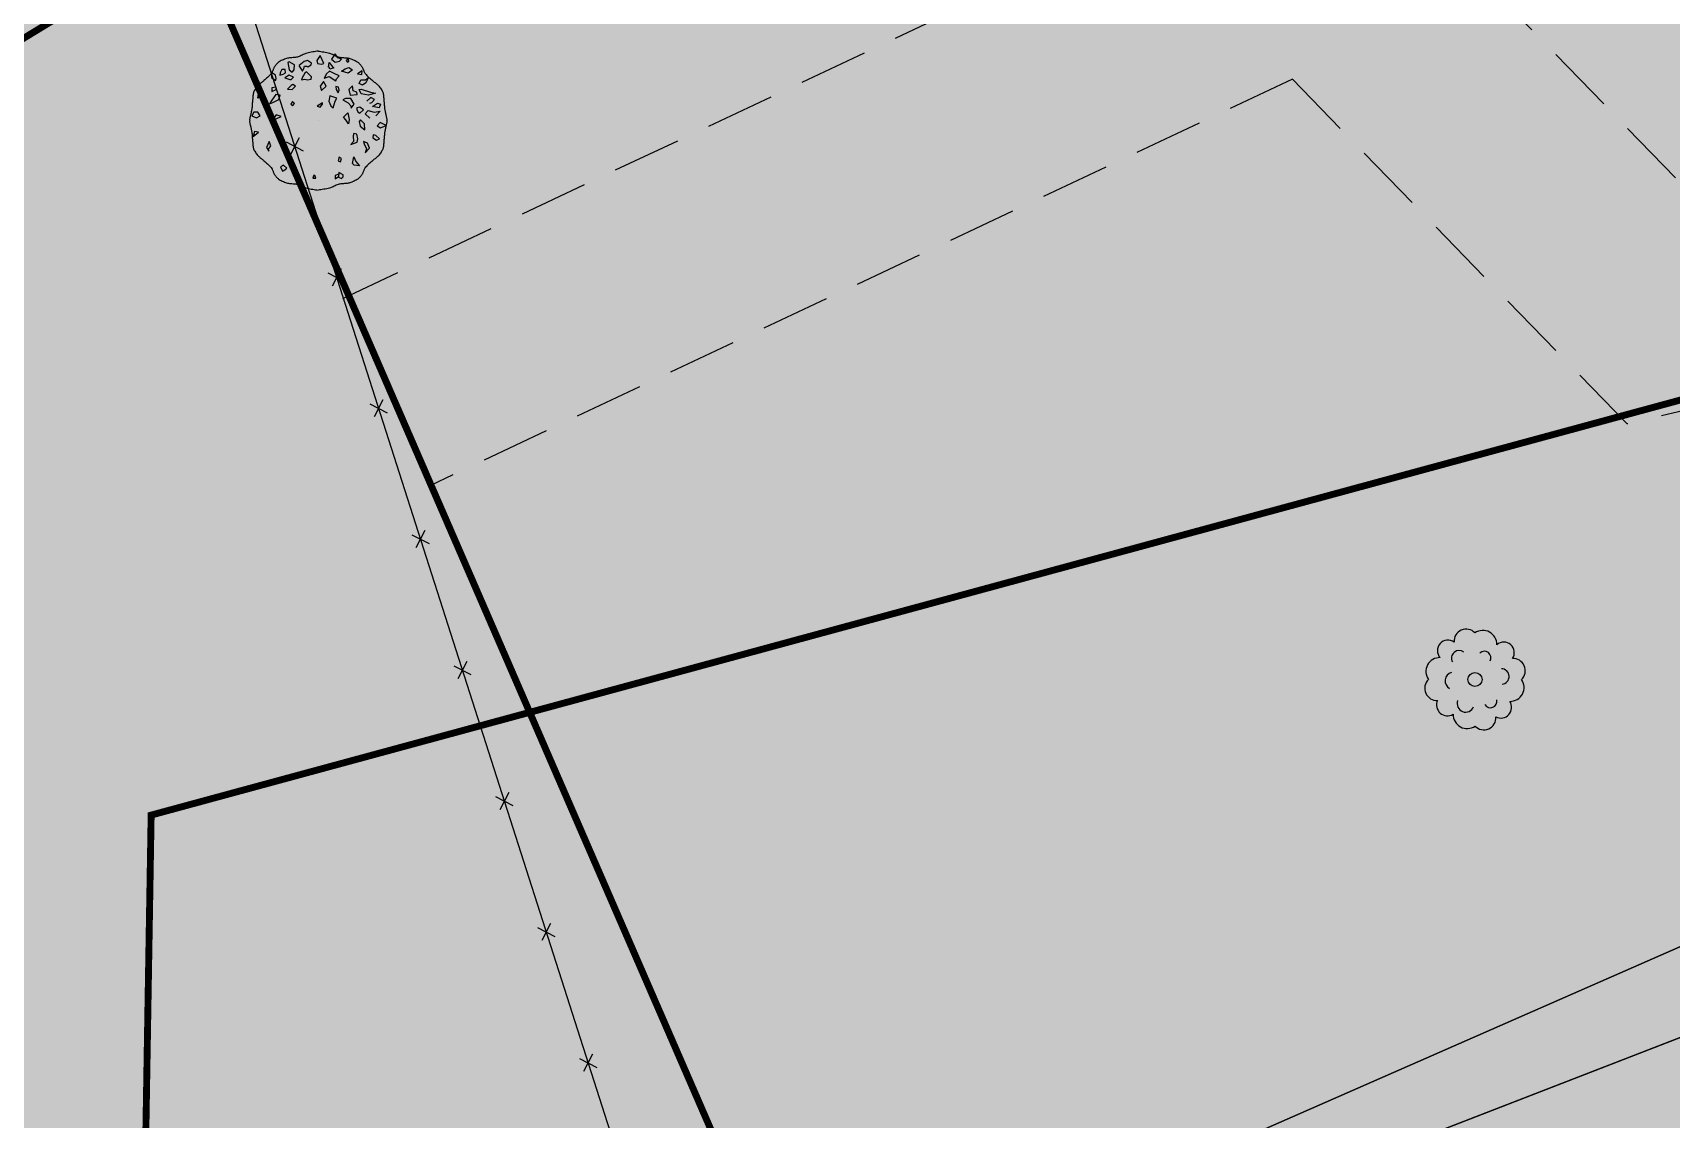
# Model space of a CAD drawing. Header units: metres. Extents: x 394605 to 1395358, y 4171135 to 6406139.
# Drawn here: x 1394341.78 to 1394365.62, y 4172465.16 to 4172480.97 of the extents above; entities that cross this region are included whole.
import ezdxf

# ---------------------------------------------------------------- set-up
doc = ezdxf.new("R2010")
doc.units = ezdxf.units.M
doc.header["$LTSCALE"] = 2
doc.linetypes.add('CACHE', pattern=[0.375, 0.25, -0.125])
doc.linetypes.add('CACHEX2', pattern=[0.75, 0.5, -0.25])
for name, color, linetype in [("0.Nouvelle zone d'exclusion", 14, 'Continuous'), ('C-Veg', 72, 'Continuous'), ('P-COMPO LEGENDE', 7, 'Continuous'), ('T-CLOTURES', 7, 'Continuous'), ('T-CRASTE', 44, 'Continuous'), ('T-LEGENDE', 7, 'Continuous'), ('T-SECTION AW', 2, 'Continuous'), ('T-VEGETATION', 108, 'Continuous')]:
    doc.layers.add(name, color=color, linetype=linetype)

# ---------------------------------------------------------------- blocks, each defined once
blk = doc.blocks.new('GeoCroix')
at = {"color": 0, "linetype": 'ByBlock', "lineweight": -2}
for p, q in [((-0.5, 0.5), (0.5, -0.5)), ((-0.5, -0.5), (0.5, 0.5))]:
    blk.add_line(p, q, dxfattribs=at)
blk = doc.blocks.new('A$C758E7D02')
at = {"color": 104, "linetype": 'Continuous', "lineweight": -3}
blk.add_circle((0, 0), 0.102, dxfattribs=at)
for centre, radius, start, end in [((-0.128, 0.555), 0.177, 43.6812, 183.5855), ((-0.394, 0.421), 0.153, 53.9441, 222.1952), ((0.116, 0.512), 0.202, 358.447, 125.1815), ((0.419, 0.391), 0.153, 325.1331, 131.0062), ((-0.512, 0.116), 0.202, 88.447, 215.1815), ((-0.231, 0.31), 0.112, 52.4282, 209.5382), ((0.137, 0.317), 0.0936, 330.5782, 133.7014), ((0.555, 0.128), 0.177, 313.6812, 93.5855), ((-0.555, -0.128), 0.177, 133.6812, 273.5855), ((-0.312, -0.02), 0.124, 103.6979, 242.3351), ((0.382, 0.043), 0.114, 276.61, 88.9556), ((0.512, -0.116), 0.202, 268.447, 35.1815), ((-0.4, -0.37), 0.159, 155.2129, 300.9263), ((-0.136, -0.351), 0.124, 159.5257, 338.1549), ((0.226, -0.318), 0.0936, 210.5782, 13.7014), ((0.375, -0.404), 0.157, 243.121, 33.0183), ((-0.116, -0.512), 0.202, 178.447, 305.1815), ((0.128, -0.555), 0.177, 223.6812, 3.5855)]:
    blk.add_arc(centre, radius, start, end, dxfattribs=at)
blk = doc.blocks.new('r008')
at = {"layer": 'T-VEGETATION'}
blk.add_blockref('A$C758E7D02', (0, 0), dxfattribs=at)
blk = doc.blocks.new('v025')
blk.add_line((0, 0), (0, 0))
at = {"color": 0, "linetype": 'Continuous'}
blk.add_line((0.666, -0.338), (0.7, -0.408), dxfattribs=at)
at = {"color": 0, "linetype": 'Continuous', "flags": 128}
for points in [[(-0.002, 1.01), (-0.019, 1.009), (-0.038, 1.006), (-0.058, 1.003), (-0.08, 1), (-0.102, 0.996), (-0.124, 0.991), (-0.144, 0.987), (-0.163, 0.982), (-0.179, 0.978), (-0.19, 0.974), (-0.204, 0.968), (-0.218, 0.962), (-0.233, 0.955), (-0.248, 0.947), (-0.263, 0.94), (-0.278, 0.934), (-0.291, 0.928), (-0.303, 0.925), (-0.316, 0.922), (-0.331, 0.92), (-0.348, 0.919), (-0.366, 0.917), (-0.385, 0.916), (-0.403, 0.915), (-0.42, 0.914), (-0.435, 0.911), (-0.448, 0.909), (-0.461, 0.905), (-0.475, 0.9), (-0.491, 0.894), (-0.507, 0.887), (-0.523, 0.88), (-0.539, 0.873), (-0.554, 0.865), (-0.567, 0.857), (-0.578, 0.85), (-0.585, 0.844), (-0.593, 0.836), (-0.601, 0.827), (-0.61, 0.818), (-0.618, 0.807), (-0.626, 0.797), (-0.633, 0.787), (-0.64, 0.778), (-0.645, 0.77), (-0.648, 0.763), (-0.652, 0.756), (-0.655, 0.747), (-0.658, 0.737), (-0.662, 0.728), (-0.665, 0.718), (-0.669, 0.71), (-0.672, 0.702), (-0.676, 0.695), (-0.685, 0.684), (-0.696, 0.671), (-0.709, 0.658), (-0.723, 0.644), (-0.738, 0.63), (-0.752, 0.617), (-0.766, 0.605), (-0.779, 0.593), (-0.79, 0.583), (-0.797, 0.577), (-0.806, 0.57), (-0.816, 0.562), (-0.827, 0.554), (-0.837, 0.545), (-0.848, 0.537), (-0.857, 0.529), (-0.866, 0.521), (-0.873, 0.514), (-0.88, 0.506), (-0.888, 0.495), (-0.897, 0.484), (-0.906, 0.472), (-0.914, 0.459), (-0.923, 0.447), (-0.93, 0.434), (-0.936, 0.423), (-0.94, 0.413), (-0.943, 0.402), (-0.946, 0.389), (-0.948, 0.375), (-0.95, 0.36), (-0.952, 0.344), (-0.953, 0.329), (-0.954, 0.315), (-0.955, 0.302), (-0.956, 0.29), (-0.957, 0.279), (-0.958, 0.267), (-0.959, 0.253), (-0.96, 0.239), (-0.961, 0.224), (-0.962, 0.21), (-0.963, 0.196), (-0.965, 0.184), (-0.966, 0.173), (-0.968, 0.164), (-0.97, 0.153), (-0.972, 0.141), (-0.975, 0.129), (-0.978, 0.116), (-0.981, 0.104), (-0.983, 0.092), (-0.985, 0.081), (-0.987, 0.072), (-0.988, 0.065), (-0.99, 0.056), (-0.993, 0.047), (-0.995, 0.037), (-0.997, 0.027), (-0.998, 0.018), (-0.998, 0.01), (-0.996, 0.004), (-0.992, 0), (-0.996, -0.004), (-0.998, -0.01), (-0.998, -0.018), (-0.997, -0.027), (-0.995, -0.037), (-0.993, -0.046), (-0.99, -0.056), (-0.988, -0.064), (-0.987, -0.071), (-0.985, -0.08), (-0.983, -0.091), (-0.981, -0.103), (-0.978, -0.115), (-0.975, -0.128), (-0.972, -0.14), (-0.97, -0.152), (-0.968, -0.163), (-0.966, -0.172), (-0.965, -0.183), (-0.963, -0.196), (-0.962, -0.209), (-0.961, -0.224), (-0.96, -0.238), (-0.959, -0.253), (-0.958, -0.266), (-0.957, -0.279), (-0.956, -0.29), (-0.955, -0.301), (-0.954, -0.314), (-0.953, -0.329), (-0.952, -0.344), (-0.95, -0.359), (-0.948, -0.375), (-0.946, -0.389), (-0.943, -0.402), (-0.94, -0.412), (-0.936, -0.423), (-0.93, -0.434), (-0.923, -0.446), (-0.914, -0.459), (-0.906, -0.471), (-0.897, -0.484), (-0.888, -0.495), (-0.88, -0.505), (-0.873, -0.514), (-0.866, -0.521), (-0.857, -0.528), (-0.848, -0.537), (-0.837, -0.545), (-0.827, -0.553), (-0.816, -0.561), (-0.806, -0.569), (-0.797, -0.577), (-0.79, -0.583), (-0.779, -0.593), (-0.766, -0.604), (-0.752, -0.617), (-0.738, -0.63), (-0.723, -0.643), (-0.709, -0.657), (-0.696, -0.671), (-0.685, -0.683), (-0.676, -0.695), (-0.672, -0.701), (-0.669, -0.709), (-0.665, -0.718), (-0.662, -0.727), (-0.658, -0.737), (-0.655, -0.746), (-0.652, -0.755), (-0.648, -0.763), (-0.645, -0.77), (-0.64, -0.778), (-0.633, -0.787), (-0.626, -0.797), (-0.618, -0.807), (-0.61, -0.817), (-0.601, -0.827), (-0.593, -0.836), (-0.585, -0.843), (-0.578, -0.85), (-0.567, -0.857), (-0.554, -0.865), (-0.539, -0.872), (-0.523, -0.88), (-0.507, -0.887), (-0.491, -0.894), (-0.475, -0.9), (-0.461, -0.904), (-0.448, -0.908), (-0.435, -0.911), (-0.42, -0.913), (-0.403, -0.915), (-0.385, -0.916), (-0.366, -0.917), (-0.348, -0.918), (-0.331, -0.92), (-0.316, -0.922), (-0.303, -0.924), (-0.291, -0.928), (-0.278, -0.933), (-0.263, -0.94), (-0.248, -0.947), (-0.233, -0.954), (-0.218, -0.961), (-0.204, -0.968), (-0.19, -0.973), (-0.179, -0.978), (-0.163, -0.982), (-0.144, -0.986), (-0.124, -0.991), (-0.102, -0.995), (-0.08, -0.999), (-0.058, -1.003), (-0.038, -1.006), (-0.019, -1.008), (-0.002, -1.01)], [(0.002, 1.01), (0.018, 1.009), (0.037, 1.006), (0.058, 1.003), (0.08, 1), (0.102, 0.996), (0.123, 0.991), (0.144, 0.987), (0.162, 0.982), (0.178, 0.978), (0.19, 0.974), (0.203, 0.968), (0.217, 0.962), (0.233, 0.955), (0.248, 0.947), (0.263, 0.94), (0.277, 0.934), (0.291, 0.928), (0.302, 0.925), (0.316, 0.922), (0.331, 0.92), (0.348, 0.919), (0.366, 0.917), (0.384, 0.916), (0.402, 0.915), (0.419, 0.914), (0.434, 0.911), (0.407, 0.877), (0.424, 0.851), (0.446, 0.867), (0.435, 0.912), (0.448, 0.909), (0.46, 0.905), (0.474, 0.9), (0.49, 0.894), (0.506, 0.887), (0.523, 0.88), (0.539, 0.873), (0.553, 0.865), (0.566, 0.857), (0.577, 0.85), (0.584, 0.844), (0.592, 0.836), (0.601, 0.827), (0.609, 0.818), (0.618, 0.807), (0.626, 0.797), (0.633, 0.787), (0.639, 0.778), (0.644, 0.77), (0.648, 0.763), (0.651, 0.756), (0.655, 0.747), (0.658, 0.737), (0.661, 0.728), (0.665, 0.718), (0.668, 0.71), (0.672, 0.702), (0.676, 0.695), (0.684, 0.684), (0.696, 0.671), (0.708, 0.658), (0.723, 0.644), (0.737, 0.63), (0.752, 0.617), (0.766, 0.605), (0.779, 0.593), (0.79, 0.583), (0.797, 0.577), (0.806, 0.57), (0.816, 0.562), (0.826, 0.554), (0.837, 0.545), (0.847, 0.537), (0.857, 0.529), (0.865, 0.521), (0.872, 0.514), (0.88, 0.506), (0.888, 0.495), (0.897, 0.484), (0.905, 0.472), (0.914, 0.459), (0.922, 0.447), (0.929, 0.434), (0.935, 0.423), (0.94, 0.413), (0.943, 0.402), (0.946, 0.389), (0.948, 0.375), (0.95, 0.36), (0.951, 0.344), (0.952, 0.329), (0.953, 0.315), (0.954, 0.302), (0.955, 0.29), (0.956, 0.279), (0.957, 0.267), (0.958, 0.253), (0.96, 0.239), (0.961, 0.224), (0.962, 0.21), (0.963, 0.196), (0.964, 0.184), (0.966, 0.173), (0.967, 0.164), (0.969, 0.153), (0.972, 0.141), (0.975, 0.129), (0.978, 0.116), (0.98, 0.104), (0.983, 0.092), (0.985, 0.081), (0.986, 0.072), (0.988, 0.065), (0.99, 0.056), (0.992, 0.047), (0.995, 0.037), (0.997, 0.027), (0.998, 0.018), (0.998, 0.01), (0.996, 0.004), (0.992, 0), (0.996, -0.004), (0.998, -0.01), (0.998, -0.018), (0.997, -0.027), (0.995, -0.037), (0.992, -0.046), (0.99, -0.056), (0.988, -0.064), (0.986, -0.071), (0.985, -0.08), (0.983, -0.091), (0.98, -0.103), (0.978, -0.115), (0.975, -0.128), (0.972, -0.14), (0.969, -0.152), (0.967, -0.163), (0.966, -0.172), (0.964, -0.183), (0.963, -0.196), (0.962, -0.209), (0.961, -0.224), (0.96, -0.238), (0.958, -0.253), (0.957, -0.266), (0.956, -0.279), (0.955, -0.29), (0.954, -0.301), (0.953, -0.314), (0.952, -0.329), (0.951, -0.344), (0.95, -0.359), (0.948, -0.375), (0.946, -0.389), (0.943, -0.402), (0.94, -0.412), (0.935, -0.423), (0.929, -0.434), (0.922, -0.446), (0.914, -0.459), (0.905, -0.471), (0.897, -0.484), (0.888, -0.495), (0.88, -0.505), (0.872, -0.514), (0.865, -0.521), (0.857, -0.528), (0.847, -0.537), (0.837, -0.545), (0.826, -0.553), (0.816, -0.561), (0.806, -0.569), (0.797, -0.577), (0.79, -0.583), (0.779, -0.593), (0.766, -0.604), (0.752, -0.617), (0.737, -0.63), (0.723, -0.643), (0.708, -0.657), (0.696, -0.671), (0.684, -0.683), (0.676, -0.695), (0.672, -0.701), (0.668, -0.709), (0.665, -0.718), (0.661, -0.727), (0.658, -0.737), (0.655, -0.746), (0.651, -0.755), (0.648, -0.763), (0.644, -0.77), (0.639, -0.778), (0.633, -0.787), (0.626, -0.797), (0.618, -0.807), (0.609, -0.817), (0.601, -0.827), (0.592, -0.836), (0.584, -0.843), (0.577, -0.85), (0.566, -0.857), (0.553, -0.865), (0.539, -0.872), (0.523, -0.88), (0.506, -0.887), (0.49, -0.894), (0.474, -0.9), (0.46, -0.904), (0.448, -0.908), (0.434, -0.911), (0.419, -0.913), (0.402, -0.915), (0.384, -0.916), (0.366, -0.917), (0.348, -0.918), (0.331, -0.92), (0.316, -0.922), (0.302, -0.924), (0.291, -0.928), (0.277, -0.933), (0.263, -0.94), (0.248, -0.947), (0.233, -0.954), (0.217, -0.961), (0.203, -0.968), (0.19, -0.973), (0.178, -0.978), (0.162, -0.982), (0.144, -0.986), (0.123, -0.991), (0.102, -0.995), (0.08, -0.999), (0.058, -1.003), (0.037, -1.006), (0.018, -1.008), (0.002, -1.01)], [(0.75, 0.257), (0.778, 0.264), (0.818, 0.309), (0.767, 0.336), (0.705, 0.282)], [(0.75, 0.035), (0.683, 0.097), (0.728, 0.149), (0.812, 0.124), (0.902, 0.14), (0.84, 0.07)], [(0.3, -0.776), (0.244, -0.8), (0.244, -0.844), (0.295, -0.814)]]:
    blk.add_lwpolyline(points, dxfattribs=at)
for points in [[(0.311, 0.867), (0.34, 0.896), (0.283, 0.912), (0.244, 0.974), (0.193, 0.896), (0.244, 0.851)], [(-0.51, 0.675), (-0.476, 0.697), (-0.482, 0.742), (-0.532, 0.742), (-0.555, 0.697), (-0.56, 0.661)], [(-0.442, 0.848), (-0.425, 0.74), (-0.38, 0.706), (-0.352, 0.74), (-0.347, 0.811), (-0.425, 0.855)], [(-0.155, 0.873), (-0.206, 0.863), (-0.279, 0.803), (-0.279, 0.793), (-0.229, 0.721), (-0.212, 0.758), (-0.2, 0.793), (-0.172, 0.793), (-0.15, 0.785), (-0.105, 0.811), (-0.099, 0.838)], [(0.047, 0.824), (0.081, 0.832), (0.036, 0.929), (0.03, 0.948), (-0.02, 0.877), (-0.009, 0.832)], [(0.306, 0.651), (0.233, 0.687), (0.165, 0.721), (0.12, 0.679), (0.086, 0.616), (0.16, 0.642), (0.255, 0.579), (0.266, 0.607)], [(0.171, 0.751), (0.16, 0.777), (0.148, 0.777), (0.16, 0.848), (0.21, 0.777), (0.227, 0.768)], [(0.39, 0.755), (0.446, 0.772), (0.497, 0.738), (0.435, 0.693), (0.34, 0.72)], [(0.57, 0.682), (0.632, 0.672), (0.638, 0.727)], [(-0.622, 0.664), (-0.679, 0.699), (-0.679, 0.63), (-0.622, 0.585), (-0.611, 0.612)], [(-0.673, 0.478), (-0.673, 0.425), (-0.611, 0.451), (-0.611, 0.488)], [(-0.414, 0.597), (-0.392, 0.597), (-0.358, 0.634), (-0.425, 0.661), (-0.487, 0.624)], [(-0.369, 0.524), (-0.392, 0.512), (-0.448, 0.458), (-0.38, 0.451), (-0.33, 0.503)], [(-0.195, 0.606), (-0.155, 0.596), (-0.105, 0.606), (-0.099, 0.64), (-0.116, 0.658), (-0.172, 0.711), (-0.195, 0.693), (-0.234, 0.623), (-0.245, 0.596)], [(0.115, 0.502), (0.075, 0.572), (0.03, 0.502), (0.047, 0.44)], [(0.295, 0.488), (0.255, 0.496), (0.261, 0.451), (0.289, 0.406), (0.306, 0.443)], [(0.565, 0.381), (0.559, 0.416), (0.508, 0.433), (0.497, 0.505), (0.446, 0.451), (0.463, 0.372)], [(0.688, 0.593), (0.733, 0.63), (0.694, 0.548), (0.643, 0.515), (0.593, 0.54), (0.621, 0.593)], [(-0.819, 0.396), (-0.814, 0.367), (-0.881, 0.329), (-0.87, 0.396)], [(-0.572, 0.308), (-0.555, 0.371), (-0.617, 0.38), (-0.673, 0.299), (-0.707, 0.247), (-0.662, 0.264)], [(-0.347, 0.249), (-0.375, 0.278), (-0.397, 0.24), (-0.375, 0.218)], [(0.03, 0.194), (0.064, 0.239), (0.064, 0.26), (-0.015, 0.212)], [(0.216, 0.187), (0.244, 0.284), (0.272, 0.329), (0.171, 0.363), (0.154, 0.284), (0.182, 0.214)], [(0.475, 0.215), (0.48, 0.18), (0.525, 0.24), (0.475, 0.322), (0.396, 0.322), (0.356, 0.304), (0.435, 0.259)], [(0.593, 0.451), (0.626, 0.46), (0.761, 0.416), (0.835, 0.398), (0.733, 0.372), (0.626, 0.391)], [(0.908, 0.239), (0.885, 0.185), (0.79, 0.205), (0.863, 0.257)], [(-0.898, 0.043), (-0.847, 0.07), (-0.881, 0.124), (-0.937, 0.124), (-0.965, 0.07)], [(-0.662, 0.02), (-0.667, -0.025), (-0.611, 0.027), (-0.538, 0.063), (-0.611, 0.086)], [(0.441, -0.044), (0.401, 0.01), (0.368, 0.053), (0.43, 0.112), (0.452, 0.018)], [(0.581, 0.124), (0.604, 0.107), (0.66, 0.156), (0.604, 0.194), (0.559, 0.185), (0.559, 0.159)], [(0.615, 0.011), (0.593, -0.013), (0.61, -0.078), (0.677, -0.134), (0.671, -0.047)], [(-0.949, -0.231), (-0.87, -0.169), (-0.926, -0.159)], [(0.576, -0.266), (0.559, -0.196), (0.52, -0.187), (0.508, -0.222), (0.514, -0.301), (0.475, -0.346), (0.565, -0.311)], [(0.84, -0.214), (0.801, -0.204), (0.795, -0.249), (0.846, -0.284), (0.891, -0.266)], [(0.902, -0.027), (0.857, -0.075), (0.908, -0.106), (0.986, -0.068)], [(-0.69, -0.364), (-0.712, -0.301), (-0.752, -0.391), (-0.718, -0.443), (-0.724, -0.416)], [(0.66, -0.301), (0.666, -0.338), (0.7, -0.408), (0.683, -0.47), (0.745, -0.398), (0.716, -0.328)], [(-0.459, -0.692), (-0.504, -0.648), (-0.549, -0.674), (-0.521, -0.737), (-0.499, -0.727)], [(0.323, -0.601), (0.34, -0.55), (0.306, -0.532), (0.289, -0.582)], [(0.548, -0.595), (0.598, -0.655), (0.525, -0.648), (0.497, -0.622), (0.52, -0.526)], [(-0.043, -0.809), (-0.065, -0.793), (-0.077, -0.837), (-0.037, -0.837)], [(0.362, -0.789), (0.3, -0.754), (0.295, -0.824), (0.34, -0.843), (0.362, -0.816)]]:
    blk.add_lwpolyline(points, close=True, dxfattribs=at)

msp = doc.modelspace()

# ---------------------------------------------------------------- hatches: boundary and pattern name
at = {"layer": 'C-Veg', "true_color": 0x76a14f}
h = msp.add_hatch(color=75, dxfattribs=at)
h.dxf.hatch_style = 1
edge = h.paths.add_edge_path()
edge.add_line((1394351.273, 4172570.913), (1394351.129, 4172577.686))
edge.add_line((1394351.129, 4172577.686), (1394348.223, 4172582.401))
edge.add_line((1394348.223, 4172582.401), (1394360.352, 4172589.905))
edge.add_line((1394360.352, 4172589.905), (1394370.257, 4172572.512))
edge.add_arc((1394363.6, 4172589.236), 18, 271.2148, 291.705, ccw=False)
edge.add_line((1394363.981, 4172571.24), (1394351.273, 4172570.913))
edge = h.paths.add_edge_path()
edge.add_line((1394342.271, 4172578.716), (1394344.171, 4172575.634))
edge.add_line((1394344.171, 4172575.634), (1394344.273, 4172570.822))
edge.add_line((1394344.273, 4172570.822), (1394337.721, 4172570.683))
edge.add_arc((1394338.399, 4172538.69), 32, 91.2148, 121.6151)
edge.add_line((1394321.625, 4172565.941), (1394326.456, 4172568.93))
edge.add_line((1394326.456, 4172568.93), (1394342.271, 4172578.716))
edge = h.paths.add_edge_path()
edge.add_line((1394452.906, 4172487.836), (1394445.587, 4172485.094))
edge.add_line((1394445.587, 4172485.094), (1394445.555, 4172490.822))
edge.add_arc((1394427.555, 4172490.722), 18, 0.3209, 35.1921)
edge.add_line((1394442.265, 4172501.095), (1394440.359, 4172503.799))
edge.add_line((1394440.359, 4172503.799), (1394459.641, 4172525.28))
edge.add_line((1394459.641, 4172525.28), (1394447.538, 4172543.496))
edge.add_line((1394447.538, 4172543.496), (1394476.337, 4172562.631))
edge.add_line((1394476.337, 4172562.631), (1394480.157, 4172556.703))
edge.add_line((1394480.157, 4172556.703), (1394495.348, 4172535.118))
edge.add_line((1394495.348, 4172535.118), (1394452.906, 4172487.836))
h.paths.add_polyline_path([(1394029.76, 4172395.409), (1394032.409, 4172393.495), (1394016.568, 4172383.66), (1394014.973, 4172386.227)])
h.paths.add_polyline_path([(1394048.648, 4172407.168), (1394050.25, 4172404.586), (1394037.495, 4172396.67), (1394036.67, 4172399.689)])
edge = h.paths.add_edge_path()
edge.add_arc((1394099.756, 4172406.307), 6.199, 353.285, 431.3738)
edge.add_line((1394101.736, 4172412.181), (1394095.031, 4172414.342))
edge.add_line((1394095.031, 4172414.342), (1394095.951, 4172417.198))
edge.add_line((1394095.951, 4172417.198), (1394102.656, 4172415.037))
edge.add_line((1394102.656, 4172415.037), (1394102.042, 4172413.133))
edge.add_arc((1394100.202, 4172407.422), 6, -17.865, 72.135, ccw=False)
edge = h.paths.add_edge_path()
edge.add_line((1394120.903, 4172452.089), (1394117.365, 4172457.7))
edge.add_line((1394117.365, 4172457.7), (1394132.344, 4172467.143))
edge.add_arc((1394147.655, 4172443.632), 28.058, 123.0742, 162.4577)
edge = h.paths.add_edge_path()
edge.add_line((1394258.713, 4172546.119), (1394250.67, 4172559.257))
edge.add_line((1394250.67, 4172559.257), (1394267.58, 4172570.168))
edge.add_line((1394267.58, 4172570.168), (1394284.334, 4172543.033))
edge.add_line((1394284.334, 4172543.033), (1394284.462, 4172542.945))
edge.add_line((1394284.462, 4172542.945), (1394267.891, 4172532.827))
edge.add_arc((1394262.067, 4172543.319), 12, 267.6814, 299.0353, ccw=False)
edge.add_line((1394261.581, 4172531.329), (1394248.552, 4172531.857))
edge.add_line((1394248.552, 4172531.857), (1394248.468, 4172531.86))
edge.add_line((1394248.468, 4172531.86), (1394248.419, 4172534.666))
edge.add_line((1394248.419, 4172534.666), (1394246.235, 4172538.186))
edge.add_line((1394246.235, 4172538.186), (1394258.713, 4172546.119))
edge = h.paths.add_edge_path()
edge.add_line((1394243.261, 4172536.34), (1394245.001, 4172533.536))
edge.add_line((1394245.001, 4172533.536), (1394245.066, 4172531.982))
edge.add_arc((1394245.16, 4172501.351), 30.631, 90.1759, 118.1849)
edge.add_line((1394230.692, 4172528.35), (1394243.261, 4172536.34))
h.paths.add_polyline_path([(1394467.694, 4172582.062), (1394465.64, 4172585.497), (1394498.161, 4172606.357), (1394500.227, 4172602.929)])
h.paths.add_polyline_path([(1394535.91, 4172630.572), (1394537.966, 4172627.131), (1394506.117, 4172606.705), (1394504.053, 4172610.137)])
edge = h.paths.add_edge_path()
edge.add_line((1394543.867, 4172630.923), (1394541.802, 4172634.351))
edge.add_line((1394541.802, 4172634.351), (1394549.791, 4172639.476))
edge.add_arc((1394555.73, 4172630.217), 11, 77.9727, 122.6783, ccw=False)
edge.add_line((1394558.022, 4172640.975), (1394560.339, 4172637.367))
edge.add_arc((1394557.158, 4172633.509), 5, 50.4934, 121.6208)
edge.add_line((1394554.537, 4172637.767), (1394543.867, 4172630.923))
edge = h.paths.add_edge_path()
edge.add_line((1394092.62, 4172418.271), (1394091.7, 4172415.416))
edge.add_line((1394091.7, 4172415.416), (1394083.618, 4172418.021))
edge.add_arc((1394078.25, 4172401.365), 17.5, 72.135, 122.0859)
edge.add_line((1394068.954, 4172416.192), (1394056.198, 4172408.276))
edge.add_line((1394056.198, 4172408.276), (1394054.616, 4172410.826))
edge.add_line((1394054.616, 4172410.826), (1394073.541, 4172422.568))
edge.add_arc((1394077.759, 4172415.771), 8, 54.4706, 121.8205, ccw=False)
edge.add_line((1394082.408, 4172422.281), (1394084.319, 4172421.127))
edge.add_line((1394084.319, 4172421.127), (1394086.386, 4172420.281))
edge.add_line((1394086.386, 4172420.281), (1394092.62, 4172418.271))
edge = h.paths.add_edge_path()
edge.add_arc((1394414.979, 4172556.25), 38, 96.7797, 121.1109)
edge.add_arc((1394414.986, 4172556.23), 38.021, 96.7867, 121.1039, ccw=False)
h.paths.add_polyline_path([(1394395.322, 4172588.817), (1394407.668, 4172597.092), (1394395.317, 4172588.825)])
h.paths.add_polyline_path([(1394419.922, 4172653.044), (1394406.398, 4172674.608), (1394406.398, 4172674.608)])
h.paths.add_polyline_path([(1394415.653, 4172594.244), (1394419.503, 4172632.354), (1394419.503, 4172632.354)])
edge = h.paths.add_edge_path()
edge.add_line((1394372.381, 4172535.259), (1394341.242, 4172534.794))
edge.add_line((1394341.242, 4172534.794), (1394298.401, 4172508.435))
edge.add_line((1394298.401, 4172508.435), (1394273.194, 4172492.256))
edge.add_line((1394273.194, 4172492.256), (1394285.511, 4172429.124))
edge.add_line((1394285.511, 4172429.124), (1394285.515, 4172429.105))
edge.add_line((1394285.515, 4172429.105), (1394282.568, 4172428.543))
edge.add_line((1394282.568, 4172428.543), (1394286.098, 4172410.664))
edge.add_arc((1394269.911, 4172407.468), 16.5, -62.7135, 11.1696, ccw=False)
edge.add_line((1394277.475, 4172392.804), (1394278.142, 4172389.18))
edge.add_line((1394278.142, 4172389.18), (1394294.366, 4172392.19))
edge.add_line((1394294.366, 4172392.19), (1394299.41, 4172365.322))
edge.add_line((1394299.41, 4172365.322), (1394312.242, 4172367.689))
edge.add_line((1394312.242, 4172367.689), (1394314.315, 4172368.062))
edge.add_line((1394314.315, 4172368.062), (1394442.29, 4172391.252))
edge.add_line((1394442.29, 4172391.252), (1394437.662, 4172428.198))
edge.add_line((1394437.662, 4172428.198), (1394427.617, 4172424.749))
edge.add_line((1394427.617, 4172424.749), (1394401.36, 4172468.524))
edge.add_line((1394401.36, 4172468.524), (1394424.799, 4172477.306))
edge.add_line((1394424.799, 4172477.306), (1394433.076, 4172468.218))
edge.add_line((1394433.076, 4172468.218), (1394435.294, 4172470.239))
edge.add_line((1394435.294, 4172470.239), (1394438.806, 4172470.716))
edge.add_line((1394438.806, 4172470.716), (1394438.656, 4172472.847))
edge.add_line((1394438.656, 4172472.847), (1394438.555, 4172490.783))
edge.add_arc((1394427.555, 4172490.722), 11, 0.3209, 35.1921)
edge.add_line((1394436.545, 4172497.061), (1394425.26, 4172513.053))
edge.add_line((1394425.26, 4172513.053), (1394422.812, 4172511.332))
edge.add_line((1394422.812, 4172511.332), (1394430.292, 4172500.721))
edge.add_line((1394430.292, 4172500.721), (1394393.383, 4172486.894))
edge.add_line((1394393.383, 4172486.894), (1394372.381, 4172535.259))
edge = h.paths.add_edge_path()
edge.add_line((1394063.074, 4172465.375), (1394077.611, 4172441.417))
edge.add_line((1394077.611, 4172441.417), (1394076.55, 4172442.868))
edge.add_line((1394076.55, 4172442.868), (1394067.007, 4172453.819))
edge.add_arc((1394072.662, 4172458.746), 7.5, 211.2472, 221.0694, ccw=False)
edge.add_line((1394066.25, 4172454.856), (1394063.737, 4172458.997))
edge.add_arc((1394070.149, 4172462.887), 7.5, 160.6281, 211.2472, ccw=False)
edge = h.paths.add_edge_path()
edge.add_line((1394073.056, 4172433.209), (1394071.485, 4172432.234))
edge.add_line((1394071.485, 4172432.234), (1394054.144, 4172460.815))
edge.add_line((1394054.144, 4172460.815), (1394055.688, 4172461.825))
edge.add_arc((1394070.149, 4172462.887), 14.5, 184.2017, 211.2472)
edge.add_line((1394057.753, 4172455.366), (1394060.265, 4172451.225))
edge.add_arc((1394072.662, 4172458.746), 14.5, 211.2472, 221.0694)
edge.add_line((1394061.73, 4172449.22), (1394071.273, 4172438.269))
edge.add_arc((1394068.634, 4172435.97), 3.5, 31.2472, 41.0694, ccw=False)
edge.add_line((1394071.626, 4172437.786), (1394071.896, 4172437.341))
edge.add_arc((1394065.056, 4172433.191), 8, 0.1287, 31.2472, ccw=False)
h.paths.add_polyline_path([(1394104.324, 4172332.384), (1394105.423, 4172332.179), (1394113.191, 4172331.01), (1394103.626, 4172329.247)])
edge = h.paths.add_edge_path()
edge.add_line((1394136.677, 4172404.071), (1394135.756, 4172401.216))
edge.add_line((1394135.756, 4172401.216), (1394124.905, 4172404.713))
edge.add_arc((1394123.678, 4172400.906), 4, 72.135, 167.4483)
edge.add_line((1394119.773, 4172401.776), (1394113.499, 4172403.04))
edge.add_arc((1394121.141, 4172400.672), 8.001, 72.1376, 162.7885, ccw=False)
edge.add_line((1394123.595, 4172408.287), (1394136.677, 4172404.071))
edge = h.paths.add_edge_path()
edge.add_line((1394459.748, 4172581.717), (1394461.798, 4172578.282))
edge.add_line((1394461.798, 4172578.282), (1394460.421, 4172577.399))
edge.add_arc((1394449.318, 4172595.412), 21.16, 254.0638, 301.6485, ccw=False)
edge.add_line((1394443.508, 4172575.066), (1394437.65, 4172576.754))
edge.add_line((1394437.65, 4172576.754), (1394438.763, 4172580.602))
edge.add_line((1394438.763, 4172580.602), (1394444.619, 4172578.908))
edge.add_arc((1394449.342, 4172595.239), 17, 253.8711, 302.6712)
edge.add_line((1394458.519, 4172580.929), (1394459.748, 4172581.717))
h.paths.add_polyline_path([(1394251.061, 4172387.17), (1394251.61, 4172384.221), (1394219.164, 4172378.156), (1394218.618, 4172381.122), (1394234.797, 4172384.138)])
h.paths.add_polyline_path([(1394273.915, 4172391.461), (1394274.152, 4172391.522), (1394274.704, 4172388.525), (1394258.486, 4172385.49), (1394257.941, 4172388.452)])
h.paths.add_polyline_path([(1393999.026, 4172384.569), (1394002.717, 4172378.621), (1394009.024, 4172382.538), (1394010.607, 4172379.986), (1393992.781, 4172368.925), (1393987.508, 4172377.422)])
edge = h.paths.add_edge_path()
edge.add_line((1394155.145, 4172366.239), (1394154.36, 4172370.45))
edge.add_line((1394154.36, 4172370.45), (1394157.186, 4172373.491))
edge.add_arc((1394165.152, 4172387.94), 16.5, 241.1315, 280.5588)
edge.add_line((1394168.176, 4172371.72), (1394172.365, 4172372.501))
edge.add_line((1394172.365, 4172372.501), (1394172.915, 4172369.552))
edge.add_line((1394172.915, 4172369.552), (1394155.145, 4172366.239))
h.paths.add_polyline_path([(1394211.746, 4172379.79), (1394212.28, 4172376.889), (1394179.807, 4172370.778), (1394179.247, 4172373.783)])
edge = h.paths.add_edge_path()
edge.add_line((1394139.087, 4172400.142), (1394140.008, 4172402.997))
edge.add_arc((1394136.549, 4172392.823), 10.746, 10.0786, 71.2234, ccw=False)
edge.add_line((1394147.129, 4172394.704), (1394148.925, 4172384.952))
edge.add_arc((1394165.152, 4172387.94), 16.5, 190.4358, 227.1019)
edge.add_line((1394153.921, 4172375.853), (1394148.604, 4172370.132))
edge.add_line((1394148.604, 4172370.132), (1394144.179, 4172394.16))
edge.add_arc((1394136.546, 4172392.822), 7.749, 9.9479, 70.857)
edge = h.paths.add_edge_path()
edge.add_line((1394156.535, 4172405.091), (1394161.292, 4172379.26))
edge.add_arc((1394165.152, 4172387.94), 9.5, 190.4358, 246.0275, ccw=False)
edge.add_line((1394155.809, 4172386.22), (1394154.013, 4172395.972))
edge.add_arc((1394136.453, 4172392.779), 17.848, 10.3037, 71.5868)
edge.add_line((1394142.091, 4172409.714), (1394156.535, 4172405.091))
h.paths.add_polyline_path([(1394448.687, 4172451.084), (1394450.905, 4172453.104), (1394455.424, 4172448.143), (1394492.852, 4172406.879), (1394491.37, 4172404.047), (1394453.343, 4172446.106)])
edge = h.paths.add_edge_path()
edge.add_line((1394443.973, 4172456.258), (1394446.191, 4172458.279))
edge.add_line((1394446.191, 4172458.279), (1394442.958, 4172461.827))
edge.add_arc((1394455.155, 4172472.939), 16.5, 199.9901, 222.3335, ccw=False)
edge.add_line((1394439.649, 4172467.299), (1394436.846, 4172466.917))
edge.add_line((1394436.846, 4172466.917), (1394435.434, 4172465.631))
edge.add_line((1394435.434, 4172465.631), (1394443.973, 4172456.258))
h.paths.add_polyline_path([(1394466.646, 4172477.197), (1394467.683, 4172476.249), (1394455.908, 4172463.374), (1394453.236, 4172460.94), (1394452.225, 4172462.049), (1394454.85, 4172464.44)])
h.paths.add_polyline_path([(1394457.95, 4172455.765), (1394456.939, 4172456.874), (1394459.788, 4172459.469), (1394466.763, 4172466.863), (1394467.8, 4172465.915), (1394460.846, 4172458.404)])
h.paths.add_polyline_path([(1394472.536, 4172471.069), (1394471.434, 4172472.086), (1394479.212, 4172480.513), (1394482.617, 4172481.991)])
h.paths.add_polyline_path([(1394472.407, 4172481.414), (1394471.382, 4172482.352), (1394479.757, 4172491.425), (1394480.808, 4172495.091), (1394480.298, 4172490.042)])
at = {"layer": 'P-COMPO LEGENDE', "ltscale": 0.5}
h = msp.add_hatch(color=71, dxfattribs=at)
h.dxf.hatch_style = 1
edge = h.paths.add_edge_path()
edge.add_line((1394271.458, 4172484.813), (1394342.981, 4172528.82))
edge.add_line((1394342.981, 4172528.82), (1394368.471, 4172529.2))
edge.add_line((1394368.471, 4172529.2), (1394396.022, 4172465.755))
edge.add_line((1394396.022, 4172465.755), (1394422.854, 4172421.749))
edge.add_line((1394422.854, 4172421.749), (1394436.32, 4172390.646))
edge.add_line((1394436.32, 4172390.646), (1394395.138, 4172382.696))
edge.add_line((1394395.138, 4172382.696), (1394387.426, 4172401.097))
edge.add_line((1394387.426, 4172401.097), (1394359.542, 4172446.827))
edge.add_line((1394359.542, 4172446.827), (1394344.102, 4172482.382))
edge.add_line((1394344.102, 4172482.382), (1394314.264, 4172464.188))
edge.add_line((1394314.264, 4172464.188), (1394317.081, 4172449.917))
edge.add_arc((1394261.745, 4172435.988), 57.063, -2.5075, 14.1295, ccw=False)
edge.add_arc((1394290.888, 4172391.11), 50.721, 13.7791, 56.6762, ccw=False)
edge.add_line((1394340.15, 4172403.19), (1394345.572, 4172374.844))
edge.add_line((1394345.572, 4172374.844), (1394354.681, 4172324.558))
edge.add_line((1394354.681, 4172324.558), (1394038.406, 4172266.388))
edge.add_line((1394038.406, 4172266.388), (1393992.409, 4172298.585))
edge.add_line((1393992.409, 4172298.585), (1393986.626, 4172306.84))
edge.add_line((1393986.626, 4172306.84), (1394112.594, 4172331.1))
edge.add_line((1394112.594, 4172331.1), (1394134.846, 4172327.752))
edge.add_line((1394134.846, 4172327.752), (1394140.126, 4172327.839))
edge.add_line((1394140.126, 4172327.839), (1394306.76, 4172358.544))
edge.add_line((1394306.76, 4172358.544), (1394300.263, 4172393.297))
edge.add_line((1394300.263, 4172393.297), (1394286.206, 4172410.122))
edge.add_line((1394286.206, 4172410.122), (1394279.992, 4172441.591))
edge.add_line((1394279.992, 4172441.591), (1394271.458, 4172484.813))
at = {"layer": 'T-CRASTE', "true_color": 0x7aafdf}
h = msp.add_hatch(color=143, dxfattribs=at)
h.dxf.hatch_style = 1
edge = h.paths.add_edge_path()
edge.add_line((1394351.145, 4172458.625), (1394366.621, 4172464.503))
edge.add_line((1394366.621, 4172464.503), (1394393.36, 4172474.847))
edge.add_line((1394393.36, 4172474.847), (1394417.574, 4172484.37))
edge.add_line((1394417.574, 4172484.37), (1394440.458, 4172493.304))
edge.add_line((1394440.458, 4172493.304), (1394446.982, 4172496.497))
edge.add_line((1394446.982, 4172496.497), (1394467.927, 4172519.971))
edge.add_line((1394467.927, 4172519.971), (1394478.106, 4172531.866))
edge.add_line((1394478.106, 4172531.866), (1394469.788, 4172548.243))
edge.add_line((1394469.788, 4172548.243), (1394479.737, 4172555.305))
edge.add_line((1394479.737, 4172555.305), (1394479.057, 4172556.99))
edge.add_line((1394479.057, 4172556.99), (1394466.026, 4172549.163))
edge.add_line((1394466.026, 4172549.163), (1394474.945, 4172531.953))
edge.add_line((1394474.945, 4172531.953), (1394464.88, 4172521.362))
edge.add_line((1394464.88, 4172521.362), (1394445.714, 4172499.794))
edge.add_line((1394445.714, 4172499.794), (1394439.7, 4172496.644))
edge.add_line((1394439.7, 4172496.644), (1394416.723, 4172487.372))
edge.add_line((1394416.723, 4172487.372), (1394392.105, 4172477.511))
edge.add_line((1394392.105, 4172477.511), (1394366.419, 4172467.963))
edge.add_line((1394366.419, 4172467.963), (1394350.107, 4172460.803))
edge.add_arc((1394350.536, 4172459.671), 1.21, 110.7551, 300.2207)
at = {"layer": 'T-VEGETATION'}
h = msp.add_hatch(dxfattribs=at)
h.set_pattern_fill('AR-CONC', color=84, scale=0.025)
h.set_pattern_definition([(50, (0, 0), (4.554616725, -0.3984771385), [0.47625, -5.23875]), (355, (0, 0), (-0.8810706494, 4.776416072), [0.381, -4.191]), (100.451, (0.3796, -0.033), (3.6735625416, 4.3779171955), [0.40475, -4.45225]), (46.1842, (0, 1.27), (6.776976022, -1.051058198), [0.714375, -7.858125]), (96.6356, (0.565, 1.1824), (5.935105862, 6.185638897), [0.607125, -6.678375]), (351.184, (0, 1.27), (5.935115145, 6.185627947), [0.5715, -6.2865]), (21, (0.635, 0.9525), (3.790371996, -2.556637963), [0.47625, -5.23875]), (326, (0.635, 0.9525), (1.5450507087, 4.604699153), [0.381, -4.191]), (71.4514, (0.951, 0.7394), (5.3354122693, 2.048071443), [0.40475, -4.45225]), (37.5, (0, 0), (0.07721508126, 2.1138759718), [0, -4.1402, 0, -4.2545, 0, -4.206875]), (7.5, (0, 0), (1.6704915628, 2.5045143705), [0, -2.4257, 0, -4.04495, 0, -1.603375]), (327.5, (-1.416, 0), (3.3897648792, -0.1432185998), [0, -1.5875, 0, -4.953, 0, -6.57225]), (317.5, (-2.051, 0), (3.7032295347, 0.6356622758), [0, -2.06375, 0, -3.2893, 0, -4.66725])])
h.paths.add_polyline_path([(1393927.84, 4172307.918), (1393958.527, 4172323.627), (1394358.196, 4172583.126), (1394368.739, 4172566.92), (1394404.239, 4172594.106), (1394421.217, 4172593.554), (1394446.938, 4172609.027), (1394462.155, 4172571.89), (1394427.756, 4172533.31), (1394398.16, 4172507.898), (1394347.588, 4172478.822), (1394332.784, 4172523.595), (1394296.479, 4172507.081), (1394285.958, 4172483.929), (1394295.024, 4172433.323), (1394419.634, 4172480.669), (1394450.579, 4172447.3), (1394434.639, 4172428.681), (1394439.126, 4172400.637), (1394299.836, 4172369.098), (1393930.719, 4172300.034)])

# ---------------------------------------------------------------- linework, layer by layer
at = {"layer": "0.Nouvelle zone d'exclusion", "color": 18, "true_color": 0x000000, "const_width": 0.1, "flags": 128}
msp.add_lwpolyline([(1394301.699, 4172444.724), (1394343.358, 4172460.91), (1394343.503, 4172469.584), (1394382.714, 4172480.227), (1394410.365, 4172490.72), (1394428.06, 4172503.835), (1394431.329, 4172499.193), (1394445.378, 4172505.563), (1394457.864, 4172518.811), (1394465.491, 4172507.978), (1394451.935, 4172492.971), (1394447.159, 4172490.846), (1394443.96, 4172486.466), (1394432.029, 4172482.511), (1394453.345, 4172446.118), (1394437.719, 4172428.308), (1394442.293, 4172391.234), (1394300.547, 4172365.534)], dxfattribs=at)
at = {"layer": 'P-COMPO LEGENDE', "linetype": 'CACHE', "flags": 128}
msp.add_lwpolyline([(1394345.572, 4172374.844, 0.1, 0.05, 0), (1394340.15, 4172403.19, 0.1, 0.1, 0.189391), (1394318.753, 4172433.491, 0.1, 0.1, 0.07272), (1394317.081, 4172449.917, 0.1, 0.1, 0), (1394314.264, 4172464.188, 0.1, 0.1, 0), (1394344.102, 4172482.382, 0.1, 0.1, 0), (1394359.542, 4172446.827, 0.1, 0.1, 0), (1394387.426, 4172401.097, 0.1, 0.1, 0), (1394395.255, 4172381.483, 0.1, 0.1, 0)], format="xyseb", dxfattribs=at)
at = {"layer": 'T-CLOTURES', "flags": 128}
msp.add_lwpolyline([(1394300.989, 4172495.963), (1394297.805, 4172505.417), (1394331.851, 4172522.222), (1394350.691, 4172463.385)], dxfattribs=at)
at = {"layer": 'T-CRASTE', "linetype": 'Continuous', "flags": 128}
msp.add_lwpolyline([(1394334.557, 4172452.03), (1394351.145, 4172458.625), (1394366.621, 4172464.503), (1394393.36, 4172474.847), (1394417.574, 4172484.37), (1394440.458, 4172493.304), (1394446.982, 4172496.497), (1394467.927, 4172519.971), (1394478.106, 4172531.866), (1394469.788, 4172548.243), (1394479.737, 4172555.305), (1394479.057, 4172556.99), (1394466.026, 4172549.163), (1394474.945, 4172531.953), (1394464.88, 4172521.362), (1394445.714, 4172499.794), (1394439.7, 4172496.644), (1394416.723, 4172487.372), (1394392.105, 4172477.511), (1394366.419, 4172467.963), (1394350.107, 4172460.803, 1.086212), (1394351.145, 4172458.625)], format="xyb", dxfattribs=at)
msp.add_lwpolyline([(1394350.107, 4172460.803), (1394366.419, 4172467.963), (1394392.105, 4172477.511), (1394416.723, 4172487.372), (1394439.7, 4172496.644), (1394445.714, 4172499.794), (1394464.88, 4172521.362), (1394474.945, 4172531.953), (1394466.026, 4172549.163), (1394479.057, 4172556.99)], dxfattribs=at)
at = {"layer": 'T-LEGENDE', "linetype": 'CACHEX2', "flags": 128}
msp.add_lwpolyline([(1394447.055, 4172612.929, -0.207175), (1394456.534, 4172595.466), (1394464.238, 4172577.713, -0.330736), (1394462.926, 4172566.909), (1394450.294, 4172553.119), (1394439.577, 4172540.487), (1394425.944, 4172528.092), (1394417.786, 4172520.749), (1394408.455, 4172512.152), (1394401.451, 4172506.655), (1394388.883, 4172499.913), (1394378.399, 4172495.059), (1394368.39, 4172489.032), (1394360.789, 4172483.927), (1394346.286, 4172477.095)], format="xyb", dxfattribs=at)
msp.add_lwpolyline([(1394447.055, 4172612.929, -0.207175), (1394456.534, 4172595.466), (1394464.238, 4172577.713, -0.330736), (1394462.926, 4172566.909), (1394450.294, 4172553.119), (1394439.577, 4172540.487), (1394425.944, 4172528.092), (1394417.786, 4172520.749), (1394408.455, 4172512.152), (1394401.451, 4172506.655), (1394388.883, 4172499.913), (1394378.399, 4172495.059), (1394368.39, 4172489.032), (1394360.789, 4172483.927), (1394346.286, 4172477.095)], format="xyb", dxfattribs=at)
for points in [[(1394360.106, 4172480.289), (1394364.974, 4172475.279), (1394373.919, 4172477.396), (1394382.254, 4172487.153), (1394395.043, 4172499.813)], [(1394360.106, 4172480.289), (1394364.974, 4172475.279), (1394373.919, 4172477.396), (1394382.254, 4172487.153), (1394395.043, 4172499.813)], [(1394362.893, 4172481.726), (1394365.94, 4172478.591), (1394372.274, 4172480.089), (1394380.054, 4172489.197), (1394386.36, 4172495.439)], [(1394362.893, 4172481.726), (1394365.94, 4172478.591), (1394372.274, 4172480.089), (1394380.054, 4172489.197), (1394386.36, 4172495.439)], [(1394360.106, 4172480.289), (1394347.565, 4172474.381)], [(1394360.106, 4172480.289), (1394347.565, 4172474.381)]]:
    msp.add_lwpolyline(points, dxfattribs=at)
at = {"layer": 'T-SECTION AW', "color": 45, "flags": 128}
msp.add_lwpolyline([(1394128.47, 4172507.5), (1394238.78, 4172577.57), (1394250.54, 4172558.98), (1394263.95, 4172537.88), (1394295.51, 4172557.94), (1394351.31, 4172593.4), (1394356.38, 4172596.63), (1394378.65, 4172610.2), (1394394.06, 4172586.72), (1394395.42, 4172584.6), (1394416.41, 4172596.95), (1394444.9, 4172553.05), (1394460.65, 4172562.73), (1394467.58, 4172549.02), (1394476.32, 4172532.23), (1394467.44, 4172521.7), (1394457.51, 4172510.71), (1394443.69, 4172496.49), (1394436.87, 4172493.51), (1394418.25, 4172486.72), (1394416.76, 4172486.13), (1394296.91, 4172439.66), (1394293.52, 4172454.63), (1394068.47, 4172325.55)], dxfattribs=at)
msp.add_lwpolyline([(1394325.84, 4172370.16), (1394312.21, 4172367.88), (1394296.91, 4172439.66), (1394416.76, 4172486.13), (1394453.2, 4172446.13), (1394436.93, 4172428.59), (1394441.52, 4172391.61), (1394325.84, 4172370.16)], close=True, dxfattribs=at)

# ---------------------------------------------------------------- block references
at = {"layer": 'T-CLOTURES', "xscale": 0.2, "yscale": 0.2, "zscale": 0.2, "rotation": 287.7551235536727}
for p in [(1394345.591, 4172479.312), (1394346.201, 4172477.407), (1394346.81, 4172475.502), (1394347.42, 4172473.598), (1394348.03, 4172471.693), (1394348.64, 4172469.788), (1394349.25, 4172467.883), (1394349.86, 4172465.979)]:
    msp.add_blockref('GeoCroix', p, dxfattribs=at)
at = {"layer": 'T-VEGETATION'}
for name, p in [('v025', (1394345.934, 4172479.687)), ('r008', (1394362.763, 4172471.557))]:
    msp.add_blockref(name, p, dxfattribs=at)

doc.saveas('drawing.dxf')
